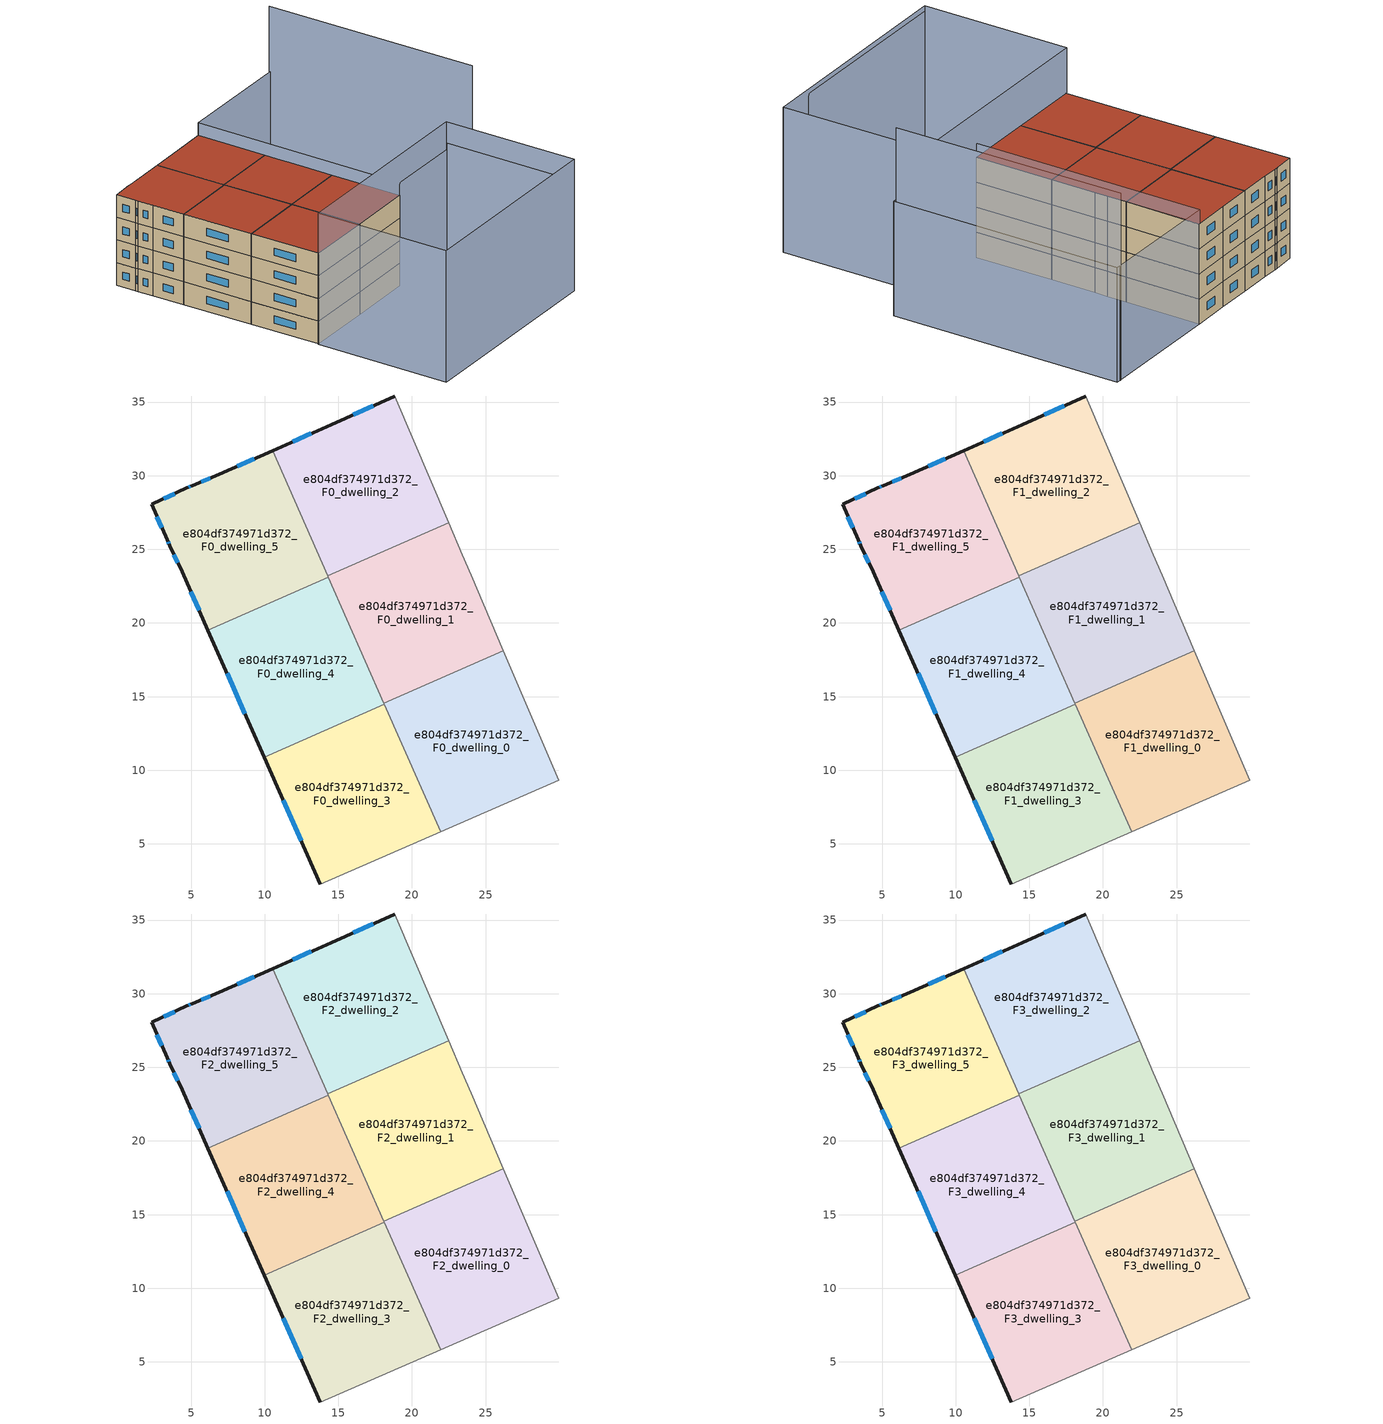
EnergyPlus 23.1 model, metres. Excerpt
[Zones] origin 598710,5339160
e804df374971d372_F0_dwelling_0
 floor ground (EU_floor_Construction): 26.2,18.12 29.98,9.32 21.94,5.83 18.1,14.54 z0
 wall to e804df374971d372_F0_dwelling_1 (EU_wall_Construction): 26.2,18.12 18.1,14.54 z0:3
 wall adiabatic (EU_wall_Construction): 21.94,5.83 29.98,9.32 26.2,18.12 z0:3
 wall to e804df374971d372_F0_dwelling_3 (EU_wall_Construction): 18.12,14.49 21.94,5.83 z0:3
 wall to e804df374971d372_F0_dwelling_4 (EU_wall_Construction): 18.1,14.54 18.12,14.49 z0:3
e804df374971d372_F0_dwelling_1
 floor ground (EU_floor_Construction): 23.41,24.63 24.01,23.24 26.2,18.12 18.1,14.54 14.29,23.19 22.49,26.81 z0
 wall to e804df374971d372_F0_dwelling_2 (EU_wall_Construction): 22.49,26.81 14.29,23.19 z0:3
 wall adiabatic (EU_wall_Construction): 26.2,18.12 24.01,23.24 23.41,24.63 22.49,26.81 z0:3
 wall to e804df374971d372_F0_dwelling_4 (EU_wall_Construction): 14.32,23.11 18.1,14.54 z0:3
 wall to e804df374971d372_F0_dwelling_5 (EU_wall_Construction): 14.29,23.19 14.32,23.11 z0:3
e804df374971d372_F0_dwelling_2
 floor ground (EU_floor_Construction): 18.85,35.41 22.49,26.81 14.29,23.19 10.53,31.71 14.53,33.47 z0
 wall outside (EU_wall_Construction): 18.85,35.41 14.53,33.47 10.53,31.71 z0:3
 wall adiabatic (EU_wall_Construction): 22.49,26.81 18.85,35.41 z0:3
 wall to e804df374971d372_F0_dwelling_5 (EU_wall_Construction): 10.53,31.71 14.29,23.19 z0:3
 window (EU_Window_Construction): 13.17,32.87 11.89,32.31 / 17.38,34.75 16,34.13 z1.02:1.98
e804df374971d372_F0_dwelling_3
 floor ground (EU_floor_Construction): 18.12,14.49 21.94,5.83 13.77,2.28 9.96,10.89 z0
 wall outside (EU_wall_Construction): 9.96,10.89 13.77,2.28 z0:3
 wall to e804df374971d372_F0_dwelling_4 (EU_wall_Construction): 18.12,14.49 9.96,10.89 z0:3
 wall adiabatic (EU_wall_Construction): 13.77,2.28 21.94,5.83 z0:3
 window (EU_Window_Construction): 11.26,7.96 12.48,5.21 z1.02:1.98
e804df374971d372_F0_dwelling_4
 floor ground (EU_floor_Construction): 14.32,23.12 18.12,14.49 9.96,10.89 6.14,19.51 z0
 wall outside (EU_wall_Construction): 6.14,19.51 9.96,10.89 z0:3
 wall to e804df374971d372_F0_dwelling_5 (EU_wall_Construction): 14.32,23.12 6.14,19.51 z0:3
 window (EU_Window_Construction): 7.44,16.58 8.66,13.82 z1.02:1.98
e804df374971d372_F0_dwelling_5
 floor ground (EU_floor_Construction): 10.53,31.71 14.32,23.12 6.14,19.51 4.39,23.48 3.55,25.26 3.38,25.64 2.32,28.05 4.71,29.17 5.09,29.33 6.91,30.11 z0
 wall outside (EU_wall_Construction): 10.53,31.71 6.91,30.11 5.09,29.33 4.71,29.17 2.32,28.05 3.38,25.64 3.55,25.26 4.39,23.48 6.14,19.51 z0:3
 window (EU_Window_Construction): 3.9,28.79 3.13,28.43 / 4.96,29.28 4.84,29.22 / 6.29,29.84 5.71,29.6 / 9.3,31.16 8.14,30.65 / 4.98,22.13 5.55,20.86 / 3.83,24.65 4.1,24.08 / 3.44,25.51 3.49,25.39 / 2.68,27.23 3.02,26.46 z1.02:1.98
e804df374971d372_F1_dwelling_0
 floor to e804df374971d372_F0_dwelling_0 (EU_floor_Construction): 26.2,18.12 29.98,9.32 21.94,5.83 18.1,14.54 z3
 wall to e804df374971d372_F1_dwelling_1 (EU_wall_Construction): 26.2,18.12 18.1,14.54 z3:6
 wall adiabatic (EU_wall_Construction): 21.94,5.83 29.98,9.32 26.2,18.12 z3:6
 wall to e804df374971d372_F1_dwelling_3 (EU_wall_Construction): 18.12,14.49 21.94,5.83 z3:6
 wall to e804df374971d372_F1_dwelling_4 (EU_wall_Construction): 18.1,14.54 18.12,14.49 z3:6
e804df374971d372_F1_dwelling_1
 floor to e804df374971d372_F0_dwelling_1 (EU_floor_Construction): 23.41,24.63 24.01,23.24 26.2,18.12 18.1,14.54 14.29,23.19 22.49,26.81 z3
 wall to e804df374971d372_F1_dwelling_2 (EU_wall_Construction): 22.49,26.81 14.29,23.19 z3:6
 wall adiabatic (EU_wall_Construction): 26.2,18.12 24.01,23.24 23.41,24.63 22.49,26.81 z3:6
 wall to e804df374971d372_F1_dwelling_4 (EU_wall_Construction): 14.32,23.11 18.1,14.54 z3:6
 wall to e804df374971d372_F1_dwelling_5 (EU_wall_Construction): 14.29,23.19 14.32,23.11 z3:6
e804df374971d372_F1_dwelling_2
 floor to e804df374971d372_F0_dwelling_2 (EU_floor_Construction): 18.85,35.41 22.49,26.81 14.29,23.19 10.53,31.71 14.53,33.47 z3
 wall outside (EU_wall_Construction): 18.85,35.41 14.53,33.47 10.53,31.71 z3:6
 wall adiabatic (EU_wall_Construction): 22.49,26.81 18.85,35.41 z3:6
 wall to e804df374971d372_F1_dwelling_5 (EU_wall_Construction): 10.53,31.71 14.29,23.19 z3:6
 window (EU_Window_Construction): 13.17,32.87 11.89,32.31 / 17.38,34.75 16,34.13 z4.02:4.98
e804df374971d372_F1_dwelling_3
 floor to e804df374971d372_F0_dwelling_3 (EU_floor_Construction): 18.12,14.49 21.94,5.83 13.77,2.28 9.96,10.89 z3
 wall outside (EU_wall_Construction): 9.96,10.89 13.77,2.28 z3:6
 wall to e804df374971d372_F1_dwelling_4 (EU_wall_Construction): 18.12,14.49 9.96,10.89 z3:6
 wall adiabatic (EU_wall_Construction): 13.77,2.28 21.94,5.83 z3:6
 window (EU_Window_Construction): 11.26,7.96 12.48,5.21 z4.02:4.98
e804df374971d372_F1_dwelling_4
 floor to e804df374971d372_F0_dwelling_4 (EU_floor_Construction): 14.32,23.12 18.12,14.49 9.96,10.89 6.14,19.51 z3
 wall outside (EU_wall_Construction): 6.14,19.51 9.96,10.89 z3:6
 wall to e804df374971d372_F1_dwelling_5 (EU_wall_Construction): 14.32,23.12 6.14,19.51 z3:6
 window (EU_Window_Construction): 7.44,16.58 8.66,13.82 z4.02:4.98
e804df374971d372_F1_dwelling_5
 floor to e804df374971d372_F0_dwelling_5 (EU_floor_Construction): 10.53,31.71 14.32,23.12 6.14,19.51 4.39,23.48 3.55,25.26 3.38,25.64 2.32,28.05 4.71,29.17 5.09,29.33 6.91,30.11 z3
 wall outside (EU_wall_Construction): 10.53,31.71 6.91,30.11 5.09,29.33 4.71,29.17 2.32,28.05 3.38,25.64 3.55,25.26 4.39,23.48 6.14,19.51 z3:6
 window (EU_Window_Construction): 3.9,28.79 3.13,28.43 / 4.96,29.28 4.84,29.22 / 6.29,29.84 5.71,29.6 / 9.3,31.16 8.14,30.65 / 4.98,22.13 5.55,20.86 / 3.83,24.65 4.1,24.08 / 3.44,25.51 3.49,25.39 / 2.68,27.23 3.02,26.46 z4.02:4.98
e804df374971d372_F2_dwelling_0
 floor to e804df374971d372_F1_dwelling_0 (EU_floor_Construction): 26.2,18.12 29.98,9.32 21.94,5.83 18.1,14.54 z6
 wall to e804df374971d372_F2_dwelling_1 (EU_wall_Construction): 26.2,18.12 18.1,14.54 z6:9
 wall adiabatic (EU_wall_Construction): 21.94,5.83 29.98,9.32 26.2,18.12 z6:9
 wall to e804df374971d372_F2_dwelling_3 (EU_wall_Construction): 18.12,14.49 21.94,5.83 z6:9
 wall to e804df374971d372_F2_dwelling_4 (EU_wall_Construction): 18.1,14.54 18.12,14.49 z6:9
e804df374971d372_F2_dwelling_1
 floor to e804df374971d372_F1_dwelling_1 (EU_floor_Construction): 23.41,24.63 24.01,23.24 26.2,18.12 18.1,14.54 14.29,23.19 22.49,26.81 z6
 wall to e804df374971d372_F2_dwelling_2 (EU_wall_Construction): 22.49,26.81 14.29,23.19 z6:9
 wall adiabatic (EU_wall_Construction): 26.2,18.12 24.01,23.24 23.41,24.63 22.49,26.81 z6:9
 wall to e804df374971d372_F2_dwelling_4 (EU_wall_Construction): 14.32,23.11 18.1,14.54 z6:9
 wall to e804df374971d372_F2_dwelling_5 (EU_wall_Construction): 14.29,23.19 14.32,23.11 z6:9
e804df374971d372_F2_dwelling_2
 floor to e804df374971d372_F1_dwelling_2 (EU_floor_Construction): 18.85,35.41 22.49,26.81 14.29,23.19 10.53,31.71 14.53,33.47 z6
 wall outside (EU_wall_Construction): 18.85,35.41 14.53,33.47 10.53,31.71 z6:9
 wall adiabatic (EU_wall_Construction): 22.49,26.81 18.85,35.41 z6:9
 wall to e804df374971d372_F2_dwelling_5 (EU_wall_Construction): 10.53,31.71 14.29,23.19 z6:9
 window (EU_Window_Construction): 13.17,32.87 11.89,32.31 / 17.38,34.75 16,34.13 z7.02:7.98
e804df374971d372_F2_dwelling_3
 floor to e804df374971d372_F1_dwelling_3 (EU_floor_Construction): 18.12,14.49 21.94,5.83 13.77,2.28 9.96,10.89 z6
 wall outside (EU_wall_Construction): 9.96,10.89 13.77,2.28 z6:9
 wall to e804df374971d372_F2_dwelling_4 (EU_wall_Construction): 18.12,14.49 9.96,10.89 z6:9
 wall adiabatic (EU_wall_Construction): 13.77,2.28 21.94,5.83 z6:9
 window (EU_Window_Construction): 11.26,7.96 12.48,5.21 z7.02:7.98
e804df374971d372_F2_dwelling_4
 floor to e804df374971d372_F1_dwelling_4 (EU_floor_Construction): 14.32,23.12 18.12,14.49 9.96,10.89 6.14,19.51 z6
 wall outside (EU_wall_Construction): 6.14,19.51 9.96,10.89 z6:9
 wall to e804df374971d372_F2_dwelling_5 (EU_wall_Construction): 14.32,23.12 6.14,19.51 z6:9
 window (EU_Window_Construction): 7.44,16.58 8.66,13.82 z7.02:7.98
e804df374971d372_F2_dwelling_5
 floor to e804df374971d372_F1_dwelling_5 (EU_floor_Construction): 10.53,31.71 14.32,23.12 6.14,19.51 4.39,23.48 3.55,25.26 3.38,25.64 2.32,28.05 4.71,29.17 5.09,29.33 6.91,30.11 z6
 wall outside (EU_wall_Construction): 10.53,31.71 6.91,30.11 5.09,29.33 4.71,29.17 2.32,28.05 3.38,25.64 3.55,25.26 4.39,23.48 6.14,19.51 z6:9
 window (EU_Window_Construction): 3.9,28.79 3.13,28.43 / 4.96,29.28 4.84,29.22 / 6.29,29.84 5.71,29.6 / 9.3,31.16 8.14,30.65 / 4.98,22.13 5.55,20.86 / 3.83,24.65 4.1,24.08 / 3.44,25.51 3.49,25.39 / 2.68,27.23 3.02,26.46 z7.02:7.98
e804df374971d372_F3_dwelling_0
 floor to e804df374971d372_F2_dwelling_0 (EU_floor_Construction): 26.2,18.12 29.98,9.32 21.94,5.83 18.1,14.54 z9
 wall to e804df374971d372_F3_dwelling_1 (EU_wall_Construction): 26.2,18.12 18.1,14.54 z9:12
 wall adiabatic (EU_wall_Construction): 21.94,5.83 29.98,9.32 26.2,18.12 z9:12
 wall to e804df374971d372_F3_dwelling_3 (EU_wall_Construction): 18.12,14.49 21.94,5.83 z9:12
 wall to e804df374971d372_F3_dwelling_4 (EU_wall_Construction): 18.1,14.54 18.12,14.49 z9:12
 roof outside (EU_roof_Construction): 29.98,9.32 26.2,18.12 18.1,14.54 21.94,5.83 z12
e804df374971d372_F3_dwelling_1
 floor to e804df374971d372_F2_dwelling_1 (EU_floor_Construction): 23.41,24.63 24.01,23.24 26.2,18.12 18.1,14.54 14.29,23.19 22.49,26.81 z9
 wall to e804df374971d372_F3_dwelling_2 (EU_wall_Construction): 22.49,26.81 14.29,23.19 z9:12
 wall adiabatic (EU_wall_Construction): 26.2,18.12 24.01,23.24 23.41,24.63 22.49,26.81 z9:12
 wall to e804df374971d372_F3_dwelling_4 (EU_wall_Construction): 14.32,23.11 18.1,14.54 z9:12
 wall to e804df374971d372_F3_dwelling_5 (EU_wall_Construction): 14.29,23.19 14.32,23.11 z9:12
 roof outside (EU_roof_Construction): 26.2,18.12 24.01,23.24 23.41,24.63 22.49,26.81 14.29,23.19 18.1,14.54 z12
e804df374971d372_F3_dwelling_2
 floor to e804df374971d372_F2_dwelling_2 (EU_floor_Construction): 18.85,35.41 22.49,26.81 14.29,23.19 10.53,31.71 14.53,33.47 z9
 wall outside (EU_wall_Construction): 18.85,35.41 14.53,33.47 10.53,31.71 z9:12
 wall adiabatic (EU_wall_Construction): 22.49,26.81 18.85,35.41 z9:12
 wall to e804df374971d372_F3_dwelling_5 (EU_wall_Construction): 10.53,31.71 14.29,23.19 z9:12
 window (EU_Window_Construction): 13.17,32.87 11.89,32.31 / 17.38,34.75 16,34.13 z10.02:10.98
 roof outside (EU_roof_Construction): 22.49,26.81 18.85,35.41 14.53,33.47 10.53,31.71 14.29,23.19 z12
e804df374971d372_F3_dwelling_3
 floor to e804df374971d372_F2_dwelling_3 (EU_floor_Construction): 18.12,14.49 21.94,5.83 13.77,2.28 9.96,10.89 z9
 wall outside (EU_wall_Construction): 9.96,10.89 13.77,2.28 z9:12
 wall to e804df374971d372_F3_dwelling_4 (EU_wall_Construction): 18.12,14.49 9.96,10.89 z9:12
 wall adiabatic (EU_wall_Construction): 13.77,2.28 21.94,5.83 z9:12
 window (EU_Window_Construction): 11.26,7.96 12.48,5.21 z10.02:10.98
 roof outside (EU_roof_Construction): 21.94,5.83 18.12,14.49 9.96,10.89 13.77,2.28 z12
e804df374971d372_F3_dwelling_4
 floor to e804df374971d372_F2_dwelling_4 (EU_floor_Construction): 14.32,23.12 18.12,14.49 9.96,10.89 6.14,19.51 z9
 wall outside (EU_wall_Construction): 6.14,19.51 9.96,10.89 z9:12
 wall to e804df374971d372_F3_dwelling_5 (EU_wall_Construction): 14.32,23.12 6.14,19.51 z9:12
 window (EU_Window_Construction): 7.44,16.58 8.66,13.82 z10.02:10.98
 roof outside (EU_roof_Construction): 18.12,14.49 14.32,23.12 6.14,19.51 9.96,10.89 z12
e804df374971d372_F3_dwelling_5
 floor to e804df374971d372_F2_dwelling_5 (EU_floor_Construction): 10.53,31.71 14.32,23.12 6.14,19.51 4.39,23.48 3.55,25.26 3.38,25.64 2.32,28.05 4.71,29.17 5.09,29.33 6.91,30.11 z9
 wall outside (EU_wall_Construction): 10.53,31.71 6.91,30.11 5.09,29.33 4.71,29.17 2.32,28.05 3.38,25.64 3.55,25.26 4.39,23.48 6.14,19.51 z9:12
 window (EU_Window_Construction): 3.9,28.79 3.13,28.43 / 4.96,29.28 4.84,29.22 / 6.29,29.84 5.71,29.6 / 9.3,31.16 8.14,30.65 / 4.98,22.13 5.55,20.86 / 3.83,24.65 4.1,24.08 / 3.44,25.51 3.49,25.39 / 2.68,27.23 3.02,26.46 z10.02:10.98
 roof outside (EU_roof_Construction): 14.32,23.12 10.53,31.71 6.91,30.11 5.09,29.33 4.71,29.17 2.32,28.05 3.38,25.64 3.55,25.26 4.39,23.48 6.14,19.51 z12
shading: 20.81,-14.24 41.74,-5.15 z0:16.8; 46.41,-3.12 20.8,-14.26 / 20.8,-14.26 13.63,2.22 / 13.63,2.22 39.24,13.36 / 39.24,13.36 46.41,-3.12 z0:17.4; 46.32,-3.15 39.21,13.42 z0:14.6; 29.98,9.32 18.79,35.39 / 18.79,35.39 33.57,41.74 / 33.57,41.74 44.77,15.67 / 44.77,15.67 29.98,9.32 z0:13.7; 44.41,15.6 33.06,41.65 z0:22.4
[Building]
EU S2 Campaign: North Axis=0; Terrain=City; Solar Distribution=FullExterior
[Site:Location]
Vienna: Latitude=48; Longitude=16.5; Time Zone=1; Elevation=183
[SizingPeriod:WeatherFileDays]
AnnualSizingPeriod: Begin Month=1; Begin Day of Month=1; End Month=12; End Day of Month=31; Day of Week for Start Day=Monday; Use Weather File Daylight Saving Period=No; Use Weather File Rain and Snow Indicators=No
[MATERIAL]
EU_InternalMass_Material: Roughness=MediumRough; Thickness=0.1; Conductivity=1; Density=1800; Specific Heat=900; Thermal Absorptance=0.9; Solar Absorptance=0.7; Visible Absorptance=0.7
[MATERIAL:NOMASS] Roughness=MediumRough; Thermal Absorptance=0.9; Solar Absorptance=0.7; Visible Absorptance=0.7
Name | Thermal Resistance
EU_wall_NoMass | 0.942466
EU_roof_NoMass | 0.551687
EU_floor_NoMass | 0.66527
[WINDOWMATERIAL:SIMPLEGLAZINGSYSTEM]
EU_Window_SimpleGlazing: UFactor=2.03367; Solar Heat Gain Coefficient=0.65; Visible Transmittance=0.65
[CONSTRUCTION]
EU_wall_Construction: EU_wall_NoMass
EU_roof_Construction: EU_roof_NoMass
EU_floor_Construction: EU_floor_NoMass
EU_Window_Construction: EU_Window_SimpleGlazing
EU_InternalMass_Construction: EU_InternalMass_Material
[ZONE] Type=1; Multiplier=1; Ceiling Height=autocalculate; Floor Area=autocalculate; Part of Total Floor Area=Yes
Name | Volume
e804df374971d372_F0_dwelling_0; e804df374971d372_F1_dwelling_0; e804df374971d372_F2_dwelling_0; e804df374971d372_F3_dwelling_0 | 252.519
e804df374971d372_F0_dwelling_1; e804df374971d372_F1_dwelling_1; e804df374971d372_F2_dwelling_1; e804df374971d372_F3_dwelling_1 | 252.51
e804df374971d372_F0_dwelling_2; e804df374971d372_F1_dwelling_2; e804df374971d372_F2_dwelling_2; e804df374971d372_F3_dwelling_2 | 252.525
e804df374971d372_F0_dwelling_3; e804df374971d372_F1_dwelling_3; e804df374971d372_F2_dwelling_3; e804df374971d372_F3_dwelling_3 | 252.495
e804df374971d372_F0_dwelling_4; e804df374971d372_F1_dwelling_4; e804df374971d372_F2_dwelling_4; e804df374971d372_F3_dwelling_4 | 252.499
e804df374971d372_F0_dwelling_5; e804df374971d372_F1_dwelling_5; e804df374971d372_F2_dwelling_5; e804df374971d372_F3_dwelling_5 | 252.516
[INTERNALMASS] Construction=EU_InternalMass_Construction
Name | Zone or ZoneList | Surface Area
e804df374971d372_F0_dwelling_0_EU_InternalMass | e804df374971d372_F0_dwelling_0 | 84.1731
e804df374971d372_F0_dwelling_1_EU_InternalMass | e804df374971d372_F0_dwelling_1 | 84.1699
e804df374971d372_F0_dwelling_2_EU_InternalMass | e804df374971d372_F0_dwelling_2 | 84.1746
e804df374971d372_F0_dwelling_3_EU_InternalMass | e804df374971d372_F0_dwelling_3 | 84.1651
e804df374971d372_F0_dwelling_4_EU_InternalMass | e804df374971d372_F0_dwelling_4 | 84.1661
e804df374971d372_F0_dwelling_5_EU_InternalMass | e804df374971d372_F0_dwelling_5 | 84.1713
e804df374971d372_F1_dwelling_0_EU_InternalMass | e804df374971d372_F1_dwelling_0 | 84.1731
e804df374971d372_F1_dwelling_1_EU_InternalMass | e804df374971d372_F1_dwelling_1 | 84.1699
e804df374971d372_F1_dwelling_2_EU_InternalMass | e804df374971d372_F1_dwelling_2 | 84.1746
e804df374971d372_F1_dwelling_3_EU_InternalMass | e804df374971d372_F1_dwelling_3 | 84.1651
e804df374971d372_F1_dwelling_4_EU_InternalMass | e804df374971d372_F1_dwelling_4 | 84.1661
e804df374971d372_F1_dwelling_5_EU_InternalMass | e804df374971d372_F1_dwelling_5 | 84.1713
e804df374971d372_F2_dwelling_0_EU_InternalMass | e804df374971d372_F2_dwelling_0 | 84.1731
e804df374971d372_F2_dwelling_1_EU_InternalMass | e804df374971d372_F2_dwelling_1 | 84.1699
e804df374971d372_F2_dwelling_2_EU_InternalMass | e804df374971d372_F2_dwelling_2 | 84.1746
e804df374971d372_F2_dwelling_3_EU_InternalMass | e804df374971d372_F2_dwelling_3 | 84.1651
e804df374971d372_F2_dwelling_4_EU_InternalMass | e804df374971d372_F2_dwelling_4 | 84.1661
e804df374971d372_F2_dwelling_5_EU_InternalMass | e804df374971d372_F2_dwelling_5 | 84.1713
e804df374971d372_F3_dwelling_0_EU_InternalMass | e804df374971d372_F3_dwelling_0 | 84.1731
e804df374971d372_F3_dwelling_1_EU_InternalMass | e804df374971d372_F3_dwelling_1 | 84.1699
e804df374971d372_F3_dwelling_2_EU_InternalMass | e804df374971d372_F3_dwelling_2 | 84.1746
e804df374971d372_F3_dwelling_3_EU_InternalMass | e804df374971d372_F3_dwelling_3 | 84.1651
e804df374971d372_F3_dwelling_4_EU_InternalMass | e804df374971d372_F3_dwelling_4 | 84.1661
e804df374971d372_F3_dwelling_5_EU_InternalMass | e804df374971d372_F3_dwelling_5 | 84.1713
[OTHEREQUIPMENT] Fuel Type=Electricity; Design Level Calculation Method=Watts/Area; Power per Zone Floor Area=1; Fraction Latent=0; Fraction Radiant=0; Fraction Lost=0; Carbon Dioxide Generation Rate=0; EndUse Subcategory=EU_Step8_InternalGains
Name | Zone or ZoneList or Space or SpaceList | Schedule
EU_Step8_InternalGain_e804df374971d372_F0_dwelling_0_f000 | e804df374971d372_F0_dwelling_0 | EU_Step8_GainSchedule_e804df374971d372_F0_dwelling_0_f000
EU_Step8_InternalGain_e804df374971d372_F0_dwelling_1_f000 | e804df374971d372_F0_dwelling_1 | EU_Step8_GainSchedule_e804df374971d372_F0_dwelling_1_f000
EU_Step8_InternalGain_e804df374971d372_F0_dwelling_2_f000 | e804df374971d372_F0_dwelling_2 | EU_Step8_GainSchedule_e804df374971d372_F0_dwelling_2_f000
EU_Step8_InternalGain_e804df374971d372_F0_dwelling_3_f000 | e804df374971d372_F0_dwelling_3 | EU_Step8_GainSchedule_e804df374971d372_F0_dwelling_3_f000
EU_Step8_InternalGain_e804df374971d372_F0_dwelling_4_f000 | e804df374971d372_F0_dwelling_4 | EU_Step8_GainSchedule_e804df374971d372_F0_dwelling_4_f000
EU_Step8_InternalGain_e804df374971d372_F0_dwelling_5_f000 | e804df374971d372_F0_dwelling_5 | EU_Step8_GainSchedule_e804df374971d372_F0_dwelling_5_f000
EU_Step8_InternalGain_e804df374971d372_F1_dwelling_0_f000 | e804df374971d372_F1_dwelling_0 | EU_Step8_GainSchedule_e804df374971d372_F1_dwelling_0_f000
EU_Step8_InternalGain_e804df374971d372_F1_dwelling_1_f000 | e804df374971d372_F1_dwelling_1 | EU_Step8_GainSchedule_e804df374971d372_F1_dwelling_1_f000
EU_Step8_InternalGain_e804df374971d372_F1_dwelling_2_f000 | e804df374971d372_F1_dwelling_2 | EU_Step8_GainSchedule_e804df374971d372_F1_dwelling_2_f000
EU_Step8_InternalGain_e804df374971d372_F1_dwelling_3_f000 | e804df374971d372_F1_dwelling_3 | EU_Step8_GainSchedule_e804df374971d372_F1_dwelling_3_f000
EU_Step8_InternalGain_e804df374971d372_F1_dwelling_4_f000 | e804df374971d372_F1_dwelling_4 | EU_Step8_GainSchedule_e804df374971d372_F1_dwelling_4_f000
EU_Step8_InternalGain_e804df374971d372_F1_dwelling_5_f000 | e804df374971d372_F1_dwelling_5 | EU_Step8_GainSchedule_e804df374971d372_F1_dwelling_5_f000
EU_Step8_InternalGain_e804df374971d372_F2_dwelling_0_f000 | e804df374971d372_F2_dwelling_0 | EU_Step8_GainSchedule_e804df374971d372_F2_dwelling_0_f000
EU_Step8_InternalGain_e804df374971d372_F2_dwelling_1_f000 | e804df374971d372_F2_dwelling_1 | EU_Step8_GainSchedule_e804df374971d372_F2_dwelling_1_f000
EU_Step8_InternalGain_e804df374971d372_F2_dwelling_2_f000 | e804df374971d372_F2_dwelling_2 | EU_Step8_GainSchedule_e804df374971d372_F2_dwelling_2_f000
EU_Step8_InternalGain_e804df374971d372_F2_dwelling_3_f000 | e804df374971d372_F2_dwelling_3 | EU_Step8_GainSchedule_e804df374971d372_F2_dwelling_3_f000
EU_Step8_InternalGain_e804df374971d372_F2_dwelling_4_f000 | e804df374971d372_F2_dwelling_4 | EU_Step8_GainSchedule_e804df374971d372_F2_dwelling_4_f000
EU_Step8_InternalGain_e804df374971d372_F2_dwelling_5_f000 | e804df374971d372_F2_dwelling_5 | EU_Step8_GainSchedule_e804df374971d372_F2_dwelling_5_f000
EU_Step8_InternalGain_e804df374971d372_F3_dwelling_0_f000 | e804df374971d372_F3_dwelling_0 | EU_Step8_GainSchedule_e804df374971d372_F3_dwelling_0_f000
EU_Step8_InternalGain_e804df374971d372_F3_dwelling_1_f000 | e804df374971d372_F3_dwelling_1 | EU_Step8_GainSchedule_e804df374971d372_F3_dwelling_1_f000
EU_Step8_InternalGain_e804df374971d372_F3_dwelling_2_f000 | e804df374971d372_F3_dwelling_2 | EU_Step8_GainSchedule_e804df374971d372_F3_dwelling_2_f000
EU_Step8_InternalGain_e804df374971d372_F3_dwelling_3_f000 | e804df374971d372_F3_dwelling_3 | EU_Step8_GainSchedule_e804df374971d372_F3_dwelling_3_f000
EU_Step8_InternalGain_e804df374971d372_F3_dwelling_4_f000 | e804df374971d372_F3_dwelling_4 | EU_Step8_GainSchedule_e804df374971d372_F3_dwelling_4_f000
EU_Step8_InternalGain_e804df374971d372_F3_dwelling_5_f000 | e804df374971d372_F3_dwelling_5 | EU_Step8_GainSchedule_e804df374971d372_F3_dwelling_5_f000
[ZONEVENTILATION:DESIGNFLOWRATE] Schedule=EU_AlwaysOn; Design Flow Rate Calculation Method=AirChanges/Hour; Air Changes per Hour=0.530523; Ventilation Type=Natural; Fan Pressure Rise=0; Fan Total Efficiency=1; Constant Term Coefficient=1; Temperature Term Coefficient=0; Velocity Term Coefficient=0; Velocity Squared Term Coefficient=0; Minimum Indoor Temperature=-100; Maximum Indoor Temperature=100; Delta Temperature=-100; Minimum Outdoor Temperature=-100; Maximum Outdoor Temperature=100; Maximum Wind Speed=40
Name | Zone or ZoneList or Space or SpaceList
EU_ConstantAir_e804df374971d372_F0_dwelling_0 | e804df374971d372_F0_dwelling_0
EU_ConstantAir_e804df374971d372_F0_dwelling_1 | e804df374971d372_F0_dwelling_1
EU_ConstantAir_e804df374971d372_F0_dwelling_2 | e804df374971d372_F0_dwelling_2
EU_ConstantAir_e804df374971d372_F0_dwelling_3 | e804df374971d372_F0_dwelling_3
EU_ConstantAir_e804df374971d372_F0_dwelling_4 | e804df374971d372_F0_dwelling_4
EU_ConstantAir_e804df374971d372_F0_dwelling_5 | e804df374971d372_F0_dwelling_5
EU_ConstantAir_e804df374971d372_F1_dwelling_0 | e804df374971d372_F1_dwelling_0
EU_ConstantAir_e804df374971d372_F1_dwelling_1 | e804df374971d372_F1_dwelling_1
EU_ConstantAir_e804df374971d372_F1_dwelling_2 | e804df374971d372_F1_dwelling_2
EU_ConstantAir_e804df374971d372_F1_dwelling_3 | e804df374971d372_F1_dwelling_3
EU_ConstantAir_e804df374971d372_F1_dwelling_4 | e804df374971d372_F1_dwelling_4
EU_ConstantAir_e804df374971d372_F1_dwelling_5 | e804df374971d372_F1_dwelling_5
EU_ConstantAir_e804df374971d372_F2_dwelling_0 | e804df374971d372_F2_dwelling_0
EU_ConstantAir_e804df374971d372_F2_dwelling_1 | e804df374971d372_F2_dwelling_1
EU_ConstantAir_e804df374971d372_F2_dwelling_2 | e804df374971d372_F2_dwelling_2
EU_ConstantAir_e804df374971d372_F2_dwelling_3 | e804df374971d372_F2_dwelling_3
EU_ConstantAir_e804df374971d372_F2_dwelling_4 | e804df374971d372_F2_dwelling_4
EU_ConstantAir_e804df374971d372_F2_dwelling_5 | e804df374971d372_F2_dwelling_5
EU_ConstantAir_e804df374971d372_F3_dwelling_0 | e804df374971d372_F3_dwelling_0
EU_ConstantAir_e804df374971d372_F3_dwelling_1 | e804df374971d372_F3_dwelling_1
EU_ConstantAir_e804df374971d372_F3_dwelling_2 | e804df374971d372_F3_dwelling_2
EU_ConstantAir_e804df374971d372_F3_dwelling_3 | e804df374971d372_F3_dwelling_3
EU_ConstantAir_e804df374971d372_F3_dwelling_4 | e804df374971d372_F3_dwelling_4
EU_ConstantAir_e804df374971d372_F3_dwelling_5 | e804df374971d372_F3_dwelling_5
[HVACTEMPLATE:THERMOSTAT] Constant Heating Setpoint=20; Constant Cooling Setpoint=50
EU_HeatOnly_e804df374971d372_F0_dwelling_0; EU_HeatOnly_e804df374971d372_F0_dwelling_1; EU_HeatOnly_e804df374971d372_F0_dwelling_2; EU_HeatOnly_e804df374971d372_F0_dwelling_3; EU_HeatOnly_e804df374971d372_F0_dwelling_4; EU_HeatOnly_e804df374971d372_F0_dwelling_5; EU_HeatOnly_e804df374971d372_F1_dwelling_0; EU_HeatOnly_e804df374971d372_F1_dwelling_1; EU_HeatOnly_e804df374971d372_F1_dwelling_2; EU_HeatOnly_e804df374971d372_F1_dwelling_3; EU_HeatOnly_e804df374971d372_F1_dwelling_4; EU_HeatOnly_e804df374971d372_F1_dwelling_5; EU_HeatOnly_e804df374971d372_F2_dwelling_0; EU_HeatOnly_e804df374971d372_F2_dwelling_1; EU_HeatOnly_e804df374971d372_F2_dwelling_2; EU_HeatOnly_e804df374971d372_F2_dwelling_3; EU_HeatOnly_e804df374971d372_F2_dwelling_4; EU_HeatOnly_e804df374971d372_F2_dwelling_5; EU_HeatOnly_e804df374971d372_F3_dwelling_0; EU_HeatOnly_e804df374971d372_F3_dwelling_1; EU_HeatOnly_e804df374971d372_F3_dwelling_2; EU_HeatOnly_e804df374971d372_F3_dwelling_3; EU_HeatOnly_e804df374971d372_F3_dwelling_4; EU_HeatOnly_e804df374971d372_F3_dwelling_5
[HVACTEMPLATE:ZONE:IDEALLOADSAIRSYSTEM] System Availability Schedule=EU_AlwaysOn; Maximum Heating Supply Air Temperature=50; Minimum Cooling Supply Air Temperature=13; Maximum Heating Supply Air Humidity Ratio=0.0156; Minimum Cooling Supply Air Humidity Ratio=0.0077; Heating Limit=NoLimit; Cooling Limit=NoLimit; Heating Availability Schedule=EU_AlwaysOn; Cooling Availability Schedule=EU_CoolingOff; Dehumidification Control Type=ConstantSensibleHeatRatio; Cooling Sensible Heat Ratio=0.7; Dehumidification Setpoint=60; Humidification Control Type=None; Humidification Setpoint=30; Outdoor Air Method=None; Outdoor Air Flow Rate per Person=0.00944; Outdoor Air Flow Rate per Zone Floor Area=0; Outdoor Air Flow Rate per Zone=0; Demand Controlled Ventilation Type=None; Outdoor Air Economizer Type=NoEconomizer; Heat Recovery Type=None; Sensible Heat Recovery Effectiveness=0.7; Latent Heat Recovery Effectiveness=0.65
Name | Template Thermostat
e804df374971d372_F0_dwelling_0 | EU_HeatOnly_e804df374971d372_F0_dwelling_0
e804df374971d372_F0_dwelling_1 | EU_HeatOnly_e804df374971d372_F0_dwelling_1
e804df374971d372_F0_dwelling_2 | EU_HeatOnly_e804df374971d372_F0_dwelling_2
e804df374971d372_F0_dwelling_3 | EU_HeatOnly_e804df374971d372_F0_dwelling_3
e804df374971d372_F0_dwelling_4 | EU_HeatOnly_e804df374971d372_F0_dwelling_4
e804df374971d372_F0_dwelling_5 | EU_HeatOnly_e804df374971d372_F0_dwelling_5
e804df374971d372_F1_dwelling_0 | EU_HeatOnly_e804df374971d372_F1_dwelling_0
e804df374971d372_F1_dwelling_1 | EU_HeatOnly_e804df374971d372_F1_dwelling_1
e804df374971d372_F1_dwelling_2 | EU_HeatOnly_e804df374971d372_F1_dwelling_2
e804df374971d372_F1_dwelling_3 | EU_HeatOnly_e804df374971d372_F1_dwelling_3
e804df374971d372_F1_dwelling_4 | EU_HeatOnly_e804df374971d372_F1_dwelling_4
e804df374971d372_F1_dwelling_5 | EU_HeatOnly_e804df374971d372_F1_dwelling_5
e804df374971d372_F2_dwelling_0 | EU_HeatOnly_e804df374971d372_F2_dwelling_0
e804df374971d372_F2_dwelling_1 | EU_HeatOnly_e804df374971d372_F2_dwelling_1
e804df374971d372_F2_dwelling_2 | EU_HeatOnly_e804df374971d372_F2_dwelling_2
e804df374971d372_F2_dwelling_3 | EU_HeatOnly_e804df374971d372_F2_dwelling_3
e804df374971d372_F2_dwelling_4 | EU_HeatOnly_e804df374971d372_F2_dwelling_4
e804df374971d372_F2_dwelling_5 | EU_HeatOnly_e804df374971d372_F2_dwelling_5
e804df374971d372_F3_dwelling_0 | EU_HeatOnly_e804df374971d372_F3_dwelling_0
e804df374971d372_F3_dwelling_1 | EU_HeatOnly_e804df374971d372_F3_dwelling_1
e804df374971d372_F3_dwelling_2 | EU_HeatOnly_e804df374971d372_F3_dwelling_2
e804df374971d372_F3_dwelling_3 | EU_HeatOnly_e804df374971d372_F3_dwelling_3
e804df374971d372_F3_dwelling_4 | EU_HeatOnly_e804df374971d372_F3_dwelling_4
e804df374971d372_F3_dwelling_5 | EU_HeatOnly_e804df374971d372_F3_dwelling_5
[SIZING:ZONE] Zone Cooling Design Supply Air Temperature Input Method=SupplyAirTemperature; Zone Cooling Design Supply Air Temperature=13; Zone Heating Design Supply Air Temperature Input Method=SupplyAirTemperature; Zone Heating Design Supply Air Temperature=50; Zone Cooling Design Supply Air Humidity Ratio=0.008; Zone Heating Design Supply Air Humidity Ratio=0.008; Cooling Design Air Flow Method=DesignDay; Cooling Design Air Flow Rate=0; Cooling Minimum Air Flow per Zone Floor Area=0.000762; Cooling Minimum Air Flow=0; Cooling Minimum Air Flow Fraction=0.2; Heating Design Air Flow Method=DesignDay; Heating Design Air Flow Rate=0; Heating Maximum Air Flow per Zone Floor Area=0.002032; Heating Maximum Air Flow=0.141576; Heating Maximum Air Flow Fraction=0.3; Account for Dedicated Outdoor Air System=No; Dedicated Outdoor Air System Control Strategy=NeutralSupplyAir; Dedicated Outdoor Air Low Setpoint Temperature for Design=autosize; Dedicated Outdoor Air High Setpoint Temperature for Design=autosize; Zone Load Sizing Method=Sensible Load Only No Latent Load; Zone Latent Cooling Design Supply Air Humidity Ratio Input Method=HumidityRatioDifference; Zone Cooling Design Supply Air Humidity Ratio Difference=0.005; Zone Latent Heating Design Supply Air Humidity Ratio Input Method=HumidityRatioDifference; Zone Humidification Design Supply Air Humidity Ratio Difference=0.005
e804df374971d372_F0_dwelling_0; e804df374971d372_F0_dwelling_1; e804df374971d372_F0_dwelling_2; e804df374971d372_F0_dwelling_3; e804df374971d372_F0_dwelling_4; e804df374971d372_F0_dwelling_5; e804df374971d372_F1_dwelling_0; e804df374971d372_F1_dwelling_1; e804df374971d372_F1_dwelling_2; e804df374971d372_F1_dwelling_3; e804df374971d372_F1_dwelling_4; e804df374971d372_F1_dwelling_5; e804df374971d372_F2_dwelling_0; e804df374971d372_F2_dwelling_1; e804df374971d372_F2_dwelling_2; e804df374971d372_F2_dwelling_3; e804df374971d372_F2_dwelling_4; e804df374971d372_F2_dwelling_5; e804df374971d372_F3_dwelling_0; e804df374971d372_F3_dwelling_1; e804df374971d372_F3_dwelling_2; e804df374971d372_F3_dwelling_3; e804df374971d372_F3_dwelling_4; e804df374971d372_F3_dwelling_5
[SCHEDULE:CONSTANT]
Name | Hourly Value
EU_AlwaysOn | 1
EU_CoolingOff | 0
[SCHEDULE:FILE] Column Number=1; Rows to Skip at Top=0; Number of Hours of Data=8760; Column Separator=Comma; Interpolate to Timestep=No; Minutes per Item=60; Adjust Schedule for Daylight Savings=Yes
Name | File
EU_Step8_GainSchedule_e804df374971d372_F0_dwelling_0_f000 | ../../schedules/e804df374971d372/e804df374971d372_F0_dwelling_0_f000_gain.csv
EU_Step8_GainSchedule_e804df374971d372_F0_dwelling_1_f000 | ../../schedules/e804df374971d372/e804df374971d372_F0_dwelling_1_f000_gain.csv
EU_Step8_GainSchedule_e804df374971d372_F0_dwelling_2_f000 | ../../schedules/e804df374971d372/e804df374971d372_F0_dwelling_2_f000_gain.csv
EU_Step8_GainSchedule_e804df374971d372_F0_dwelling_3_f000 | ../../schedules/e804df374971d372/e804df374971d372_F0_dwelling_3_f000_gain.csv
EU_Step8_GainSchedule_e804df374971d372_F0_dwelling_4_f000 | ../../schedules/e804df374971d372/e804df374971d372_F0_dwelling_4_f000_gain.csv
EU_Step8_GainSchedule_e804df374971d372_F0_dwelling_5_f000 | ../../schedules/e804df374971d372/e804df374971d372_F0_dwelling_5_f000_gain.csv
EU_Step8_GainSchedule_e804df374971d372_F1_dwelling_0_f000 | ../../schedules/e804df374971d372/e804df374971d372_F1_dwelling_0_f000_gain.csv
EU_Step8_GainSchedule_e804df374971d372_F1_dwelling_1_f000 | ../../schedules/e804df374971d372/e804df374971d372_F1_dwelling_1_f000_gain.csv
EU_Step8_GainSchedule_e804df374971d372_F1_dwelling_2_f000 | ../../schedules/e804df374971d372/e804df374971d372_F1_dwelling_2_f000_gain.csv
EU_Step8_GainSchedule_e804df374971d372_F1_dwelling_3_f000 | ../../schedules/e804df374971d372/e804df374971d372_F1_dwelling_3_f000_gain.csv
EU_Step8_GainSchedule_e804df374971d372_F1_dwelling_4_f000 | ../../schedules/e804df374971d372/e804df374971d372_F1_dwelling_4_f000_gain.csv
EU_Step8_GainSchedule_e804df374971d372_F1_dwelling_5_f000 | ../../schedules/e804df374971d372/e804df374971d372_F1_dwelling_5_f000_gain.csv
EU_Step8_GainSchedule_e804df374971d372_F2_dwelling_0_f000 | ../../schedules/e804df374971d372/e804df374971d372_F2_dwelling_0_f000_gain.csv
EU_Step8_GainSchedule_e804df374971d372_F2_dwelling_1_f000 | ../../schedules/e804df374971d372/e804df374971d372_F2_dwelling_1_f000_gain.csv
EU_Step8_GainSchedule_e804df374971d372_F2_dwelling_2_f000 | ../../schedules/e804df374971d372/e804df374971d372_F2_dwelling_2_f000_gain.csv
EU_Step8_GainSchedule_e804df374971d372_F2_dwelling_3_f000 | ../../schedules/e804df374971d372/e804df374971d372_F2_dwelling_3_f000_gain.csv
EU_Step8_GainSchedule_e804df374971d372_F2_dwelling_4_f000 | ../../schedules/e804df374971d372/e804df374971d372_F2_dwelling_4_f000_gain.csv
EU_Step8_GainSchedule_e804df374971d372_F2_dwelling_5_f000 | ../../schedules/e804df374971d372/e804df374971d372_F2_dwelling_5_f000_gain.csv
EU_Step8_GainSchedule_e804df374971d372_F3_dwelling_0_f000 | ../../schedules/e804df374971d372/e804df374971d372_F3_dwelling_0_f000_gain.csv
EU_Step8_GainSchedule_e804df374971d372_F3_dwelling_1_f000 | ../../schedules/e804df374971d372/e804df374971d372_F3_dwelling_1_f000_gain.csv
EU_Step8_GainSchedule_e804df374971d372_F3_dwelling_2_f000 | ../../schedules/e804df374971d372/e804df374971d372_F3_dwelling_2_f000_gain.csv
EU_Step8_GainSchedule_e804df374971d372_F3_dwelling_3_f000 | ../../schedules/e804df374971d372/e804df374971d372_F3_dwelling_3_f000_gain.csv
EU_Step8_GainSchedule_e804df374971d372_F3_dwelling_4_f000 | ../../schedules/e804df374971d372/e804df374971d372_F3_dwelling_4_f000_gain.csv
EU_Step8_GainSchedule_e804df374971d372_F3_dwelling_5_f000 | ../../schedules/e804df374971d372/e804df374971d372_F3_dwelling_5_f000_gain.csv
